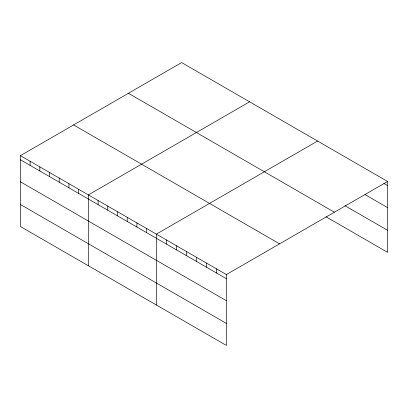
<?xml version="1.0" encoding="UTF-8"?>
<svg xmlns="http://www.w3.org/2000/svg" width="408" height="408" viewBox="0 0 408 408"><rect width="100%" height="100%" fill="white"/><g stroke="black" fill="none" stroke-linecap="round" stroke-linejoin="round"><path stroke-width="0.61" d="M226.364 300.716L226.364 274.569L20.4 155.657L20.4 226.516L226.364 345.433L226.364 300.716L20.4 181.8M325.997 216.776L387.6 252.343L387.6 181.484L181.636 62.567L20.4 155.657M249.604 101.811L88.368 194.897L88.368 265.761M317.572 141.051L156.335 234.141L156.335 305M226.364 274.569L387.6 181.484M383.913 183.472L387.6 185.599M364.961 194.555L387.6 207.626M344.954 205.693L387.6 230.316M128.428 93.289L334.392 212.201M73.608 124.94L279.572 243.851M20.4 159.778L226.364 278.69M20.4 204.495L226.364 323.406M216.362 268.796L216.362 272.916M206.356 263.017L206.356 267.138M196.355 257.244L196.355 261.365M186.349 251.466L186.349 255.587M176.343 245.692L176.343 249.813M166.342 239.914L166.342 244.035M146.625 228.536L146.625 232.652M136.915 222.926L136.915 227.047M127.209 217.321L127.209 221.442M117.499 211.716L117.499 215.837M107.788 206.111L107.788 210.232M98.078 200.506L98.078 204.622M78.657 189.292L78.657 193.412M68.947 183.687L68.947 187.808M59.237 178.082L59.237 182.203M49.531 172.477L49.531 176.593M39.821 166.867L39.821 170.988M30.11 161.262L30.11 165.383"/></g></svg>
